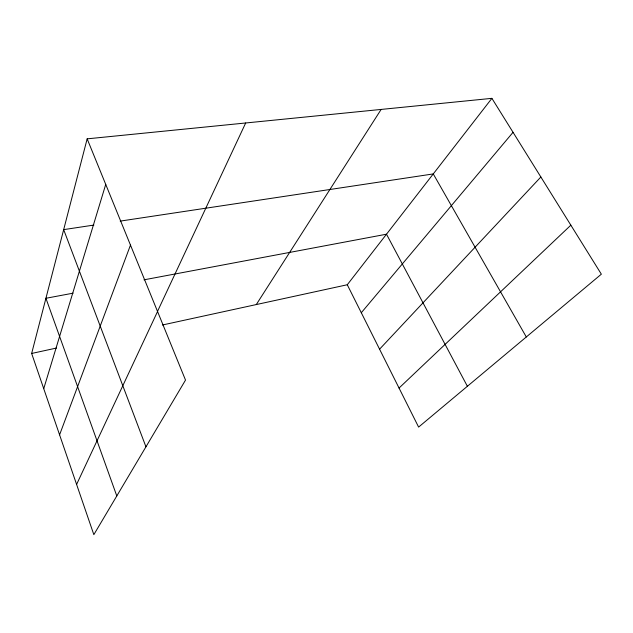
<?xml version="1.0" encoding="UTF-8"?>
<svg xmlns="http://www.w3.org/2000/svg" width="633" height="633" viewBox="0 0 633 633"><rect width="100%" height="100%" fill="white"/><g stroke="black" fill="none" stroke-linecap="round" stroke-linejoin="round"><path stroke-width="0.95" d="M87.156 138.849L185.516 380.093L93.842 534.656L31.65 353.459L87.156 138.849L491.896 98.344L601.35 274.176L418.611 427.093L347.28 284.755L491.896 98.344M43.732 388.67L105.735 184.409M59.581 434.839L130.477 245.098M157.411 311.602L245.683 122.984M76.601 484.427L157.554 311.507M256.286 304.56L381.137 109.43M361.301 312.734L513.047 132.313M379.571 349.194L540.859 177.003M399.043 388.053L570.855 225.182M31.65 353.459L56.487 348.047M162.412 324.998L347.28 284.755M73.112 293.166L45.924 298.278L116.796 495.948M143.968 279.833L386.494 234.202L467.383 386.28M93.89 225.071L63.672 229.629L145.946 446.803M120.207 221.107L433.265 173.925L526.308 336.978"/></g></svg>
